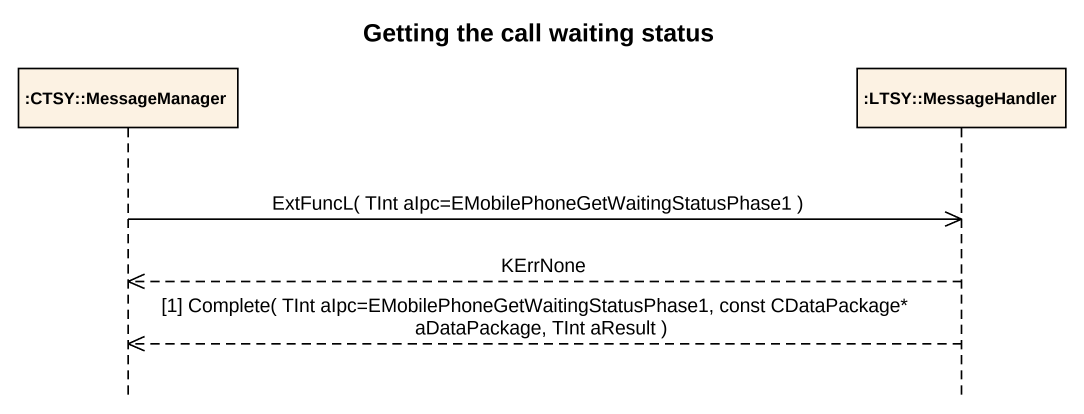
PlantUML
@startuml
title Getting the call waiting status
hide footbox
participant ":CTSY::MessageManager" as CTSY_MessageManager
participant ":LTSY::MessageHandler" as LTSY_MessageHandler

CTSY_MessageManager ->> LTSY_MessageHandler : ExtFuncL( TInt aIpc=EMobilePhoneGetWaitingStatusPhase1 )
LTSY_MessageHandler -->> CTSY_MessageManager : KErrNone
LTSY_MessageHandler -->> CTSY_MessageManager : [1] Complete( TInt aIpc=EMobilePhoneGetWaitingStatusPhase1, const CDataPackage* aDataPackage, TInt aResult )
@enduml
